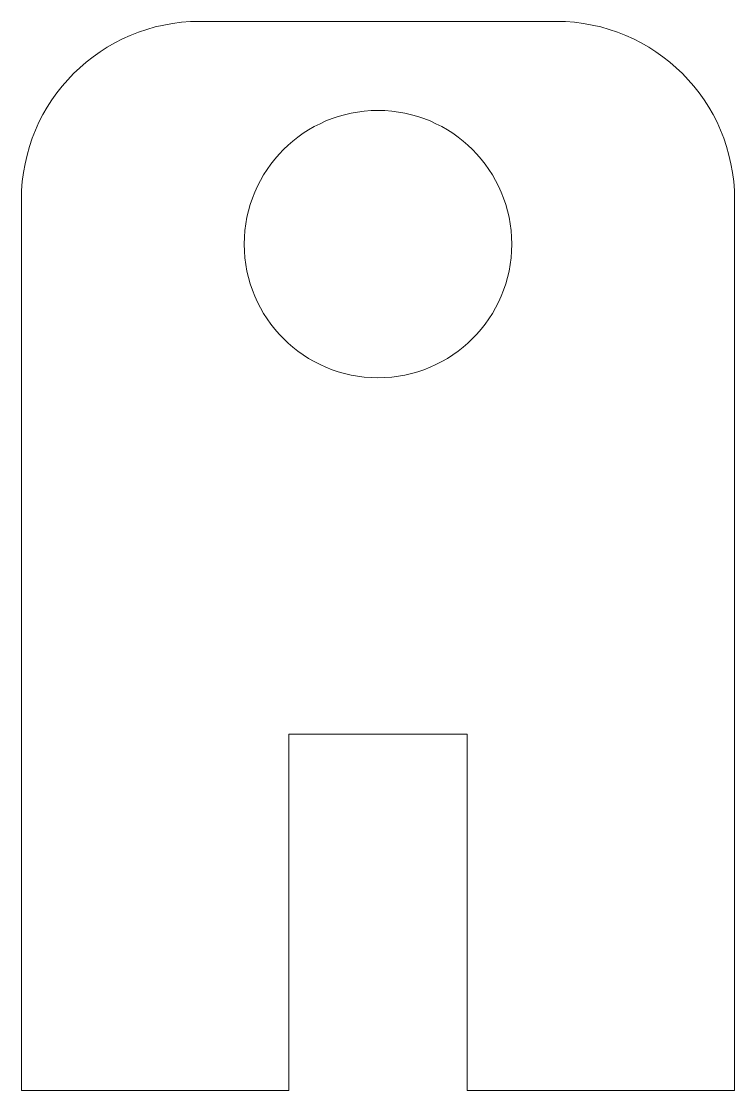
# Model space of a CAD drawing. Header units: inches. Extents: x 6.806 to 7.306, y -0.812 to -0.062.
import ezdxf

# ---------------------------------------------------------------- set-up
doc = ezdxf.new("R2010")
doc.units = ezdxf.units.IN
doc.header["$MEASUREMENT"] = 0

msp = doc.modelspace()

# ---------------------------------------------------------------- linework, layer by layer
at = {"color": 7, "linetype": 'Continuous', "lineweight": 15}
for p, q in [((6.93076, -0.0625), (7.18076, -0.0625)), ((6.80576, -0.1875), (6.80576, -0.8125)), ((7.30576, -0.1875), (7.30576, -0.8125)), ((6.99326, -0.8125), (6.99326, -0.5625)), ((6.99326, -0.5625), (7.11826, -0.5625)), ((7.11826, -0.8125), (7.11826, -0.5625)), ((6.80576, -0.8125), (6.99326, -0.8125)), ((7.11826, -0.8125), (7.30576, -0.8125))]:
    msp.add_line(p, q, dxfattribs=at)
msp.add_circle((7.05576, -0.21875), 0.09375, dxfattribs=at)
for centre, start, end in [((6.93076, -0.1875), 90, 180), ((7.18076, -0.1875), 0, 90)]:
    msp.add_arc(centre, 0.125, start, end, dxfattribs=at)

doc.saveas('drawing.dxf')
